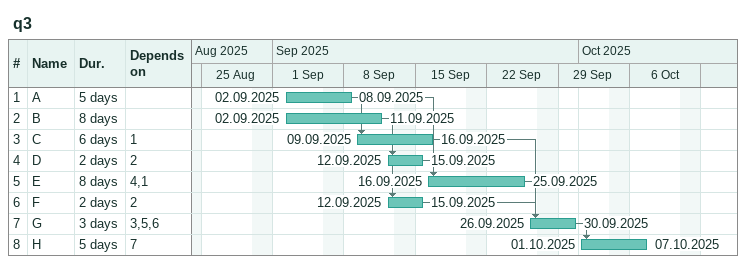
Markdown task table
q3

| ID | Task | Duration | Start | Finish | Predecessors |
|---|---|---|---|---|---|
| 1 | A | 5d | 2025-09-02 | 2025-09-08 |  |
| 2 | B | 8d | 2025-09-02 | 2025-09-11 |  |
| 3 | C | 6d | 2025-09-09 | 2025-09-16 | 1 |
| 4 | D | 2d | 2025-09-12 | 2025-09-15 | 2 |
| 5 | E | 8d | 2025-09-16 | 2025-09-25 | 4, 1 |
| 6 | F | 2d | 2025-09-12 | 2025-09-15 | 2 |
| 7 | G | 3d | 2025-09-26 | 2025-09-30 | 3, 5, 6 |
| 8 | H | 5d | 2025-10-01 | 2025-10-07 | 7 |
